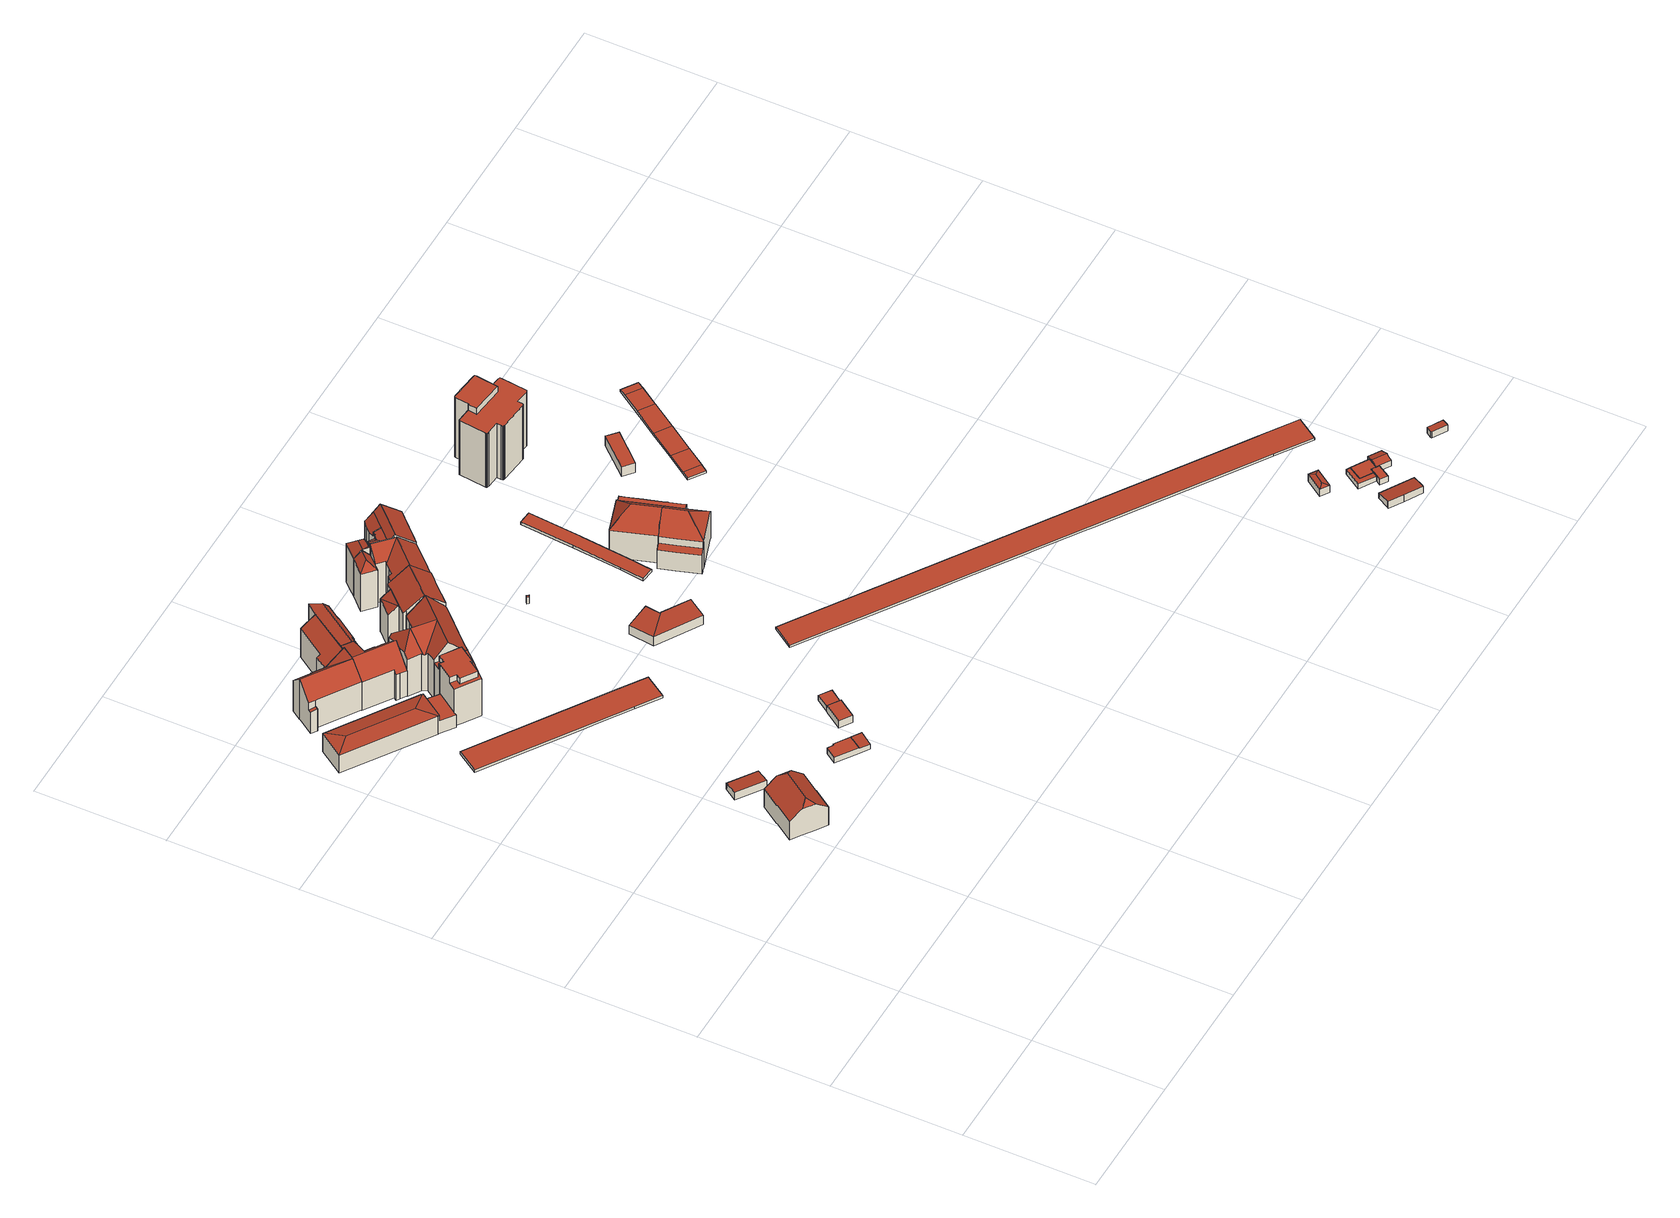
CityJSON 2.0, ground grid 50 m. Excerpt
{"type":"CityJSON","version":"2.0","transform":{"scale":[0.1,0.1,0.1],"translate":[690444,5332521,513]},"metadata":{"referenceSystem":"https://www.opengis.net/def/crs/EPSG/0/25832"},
"CityObjects":{
"building1":{"type":"Building","attributes":{"Gemeindeschluessel":"09162000","HoeheDach":"533.770","HoeheGrund":"519.150","Methode":"2000","NiedrigsteTraufeDesGebaeudes":"527.615","Geometrietyp2DReferenz":"3000","function":"31001_9998","roofType":"3300","measuredHeight":14.62,"storeysAboveGround":2},"geometry":[{"type":"MultiSurface","lod":"2","boundaries":[[[0,1,2,3,4,5,6,7]],[[8,9,10,11,3,2,1,0]],[[11,12,13,14,15,16,4,3]],[[10,12,11]],[[17,18,19,20,13,12,10,9]],[[17,9,8]],[[21,22,23,24,25,7,6,5,4,16,15,14]],[[23,22,21,14,13,20,19,18]],[[25,24,23,18,17,8,0,7]]],"semantics":{"surfaces":[{"type":"WallSurface"},{"type":"RoofSurface"},{"type":"GroundSurface"}],"values":[0,1,0,1,1,1,2,0,0]}}]},
"building2":{"type":"Building","attributes":{"Gemeindeschluessel":"09162000","HoeheDach":"522.607","HoeheGrund":"519.140","Methode":"1000","NiedrigsteTraufeDesGebaeudes":"521.945","Geometrietyp2DReferenz":"3000","function":"31001_9998","roofType":"1000","measuredHeight":3.47},"geometry":[{"type":"MultiSurface","lod":"2","boundaries":[[[26,27,28,29]],[[27,30,31,28]],[[26,32,30,27]],[[33,31,30,32]],[[29,33,32,26]],[[28,31,33,29]]],"semantics":{"surfaces":[{"type":"GroundSurface"},{"type":"WallSurface"},{"type":"RoofSurface"}],"values":[0,1,1,2,1,1]}}]},
"building3":{"type":"Building","attributes":{"Gemeindeschluessel":"09162000","HoeheDach":"528.610","HoeheGrund":"519.020","Methode":"2000","NiedrigsteTraufeDesGebaeudes":"524.786","Geometrietyp2DReferenz":"3000","function":"31001_9998","roofType":"3200","measuredHeight":9.59,"storeysAboveGround":2},"geometry":[{"type":"MultiSurface","lod":"2","boundaries":[[[34,35,36,37]],[[38,39,40,41,42,43,44,37,36]],[[45,46,41,40,47]],[[48,49,50,51,52,53,54,55,56,34,37,44,43,42]],[[42,41,46,48]],[[57,35,34,56,55,58]],[[53,59,60,54]],[[61,62,39,38,63]],[[40,39,62,47]],[[59,64,61,63,65,60]],[[51,50,49,45,47,62,61,64,52]],[[65,57,58,60]],[[54,60,58,55]],[[48,46,45,49]],[[52,64,59,53]],[[65,63,38,36,35,57]]],"semantics":{"surfaces":[{"type":"WallSurface"},{"type":"RoofSurface"},{"type":"GroundSurface"}],"values":[0,0,1,2,0,0,0,1,0,1,0,1,0,0,0,1]}}]},
"building4":{"type":"Building","attributes":{"Gemeindeschluessel":"09162000","HoeheDach":"524.060","HoeheGrund":"522.860","Methode":"2000","NiedrigsteTraufeDesGebaeudes":"523.860","Geometrietyp2DReferenz":"3000","function":"53001_1800","roofType":"1000","measuredHeight":1.2},"geometry":[{"type":"MultiSurface","lod":"2","boundaries":[[[66,67,68,69]],[[70,67,66,71,72,73,74]],[[66,69,75,76,77,78,79,80,74,73,72,71]],[[68,81,78,77,76,75,69]],[[79,82,83,80]],[[78,81,82,79]],[[80,83,70,74]],[[70,83,82,81,68,67]]],"semantics":{"surfaces":[{"type":"WallSurface"},{"type":"GroundSurface"},{"type":"RoofSurface"}],"values":[0,0,1,0,0,0,0,2]}}]},
"building5":{"type":"Building","attributes":{"Gemeindeschluessel":"09162000","HoeheDach":"538.400","HoeheGrund":"519.100","Methode":"2000","NiedrigsteTraufeDesGebaeudes":"529.183","Geometrietyp2DReferenz":"3000","function":"31001_9998","roofType":"3100","measuredHeight":19.3,"storeysAboveGround":4},"geometry":[{"type":"MultiSurface","lod":"2","boundaries":[[[84,85,86,87]],[[88,89,90,91,92,93,94,95,96,97]],[[98,99,85,84]],[[88,100,101,102,103,104,89]],[[105,106,97,96,107,108,109,110,111]],[[112,113,114,115,116,117,118,119]],[[95,94,93,120,113,112,119,121,122,123,124,107,96]],[[92,125,126,127,128,87,86,129,130,120,93]],[[108,107,124,131]],[[132,121,119,118]],[[133,114,130,129]],[[102,101,105,111]],[[129,86,85,99,134,133]],[[101,100,106,105]],[[135,136,125,92,91,90,89,104]],[[128,127,126,125,136,135,104,103,102,111,110,109,108,131,137,138,132,118,117,116,115,139,98,84,87]],[[114,133,134,139,115]],[[139,134,99,98]],[[120,130,114,113]],[[123,122,138,137,131,124]],[[138,122,121,132]],[[100,88,97,106]]],"semantics":{"surfaces":[{"type":"WallSurface"},{"type":"RoofSurface"},{"type":"GroundSurface"}],"values":[0,1,0,0,0,0,1,0,0,0,0,0,1,1,0,2,0,0,1,0,0,0]}}]},
"building6":{"type":"Building","attributes":{"Gemeindeschluessel":"09162000","HoeheDach":"538.570","HoeheGrund":"518.360","Methode":"2000","NiedrigsteTraufeDesGebaeudes":"535.970","Geometrietyp2DReferenz":"3000","function":"31001_9998","roofType":"1000","measuredHeight":20.21,"storeysAboveGround":6},"geometry":[{"type":"MultiSurface","lod":"2","boundaries":[[[140,141,142,143,144]],[[144,145,146,140]],[[147,148,149,150,151,152,153,154]],[[152,151,150,155,156,157,158,159,160,161,162,163,164,165,166,167,168,169,170,153]],[[171,161,160,172]],[[164,163,162,173,174,175]],[[176,145,144,143,177,178,179]],[[168,180,181,169]],[[149,182,183,184,185,186,159,158,157,156,155,150]],[[177,143,142,187]],[[153,170,188,189,190,191,154]],[[181,180,192,193,194,175,174,173,195,196,197,146,145,176,189,188]],[[172,160,159,186]],[[196,195,173,162,161,171,198,199,200,201,187,142,141,197]],[[169,181,188,170]],[[140,146,197,141]],[[167,166,165,194,193,192]],[[190,189,176,179]],[[172,186,185,184,183,182,149,148,147,154,191,190,179,178,177,187,201,200,199,198,171]],[[167,192,180,168]],[[164,175,194,165]]],"semantics":{"surfaces":[{"type":"RoofSurface"},{"type":"WallSurface"},{"type":"GroundSurface"}],"values":[0,1,1,0,1,1,1,1,1,1,1,0,1,1,1,1,1,1,2,1,1]}}]},
"building7":{"type":"Building","attributes":{"Gemeindeschluessel":"09162000","HoeheDach":"521.245","HoeheGrund":"518.630","Methode":"2000","NiedrigsteTraufeDesGebaeudes":"520.943","Geometrietyp2DReferenz":"3000","function":"31001_2000","roofType":"1000","measuredHeight":2.62},"geometry":[{"type":"MultiSurface","lod":"2","boundaries":[[[202,203,204]],[[205,206,202,204]],[[203,202,207,208,209,210]],[[211,208,207,212]],[[213,214,205,204,203,210,215]],[[202,206,216,217,212,207]],[[218,209,208,211]],[[215,210,209,218]],[[214,213,215,218,211,212,217,216]],[[216,206,205,214]]],"semantics":{"surfaces":[{"type":"WallSurface"},{"type":"RoofSurface"},{"type":"GroundSurface"}],"values":[0,1,1,0,0,0,0,0,2,0]}}]},
"building8":{"type":"Building","attributes":{"Gemeindeschluessel":"09162000","HoeheDach":"538.637","HoeheGrund":"518.910","Methode":"2000","NiedrigsteTraufeDesGebaeudes":"531.027","Geometrietyp2DReferenz":"3000","function":"31001_9998","roofType":"2100","measuredHeight":19.73,"storeysAboveGround":4},"geometry":[{"type":"MultiSurface","lod":"2","boundaries":[[[219,220,221,222,223]],[[220,224,225,226,227,228]],[[229,230,231,232]],[[233,234,235,236]],[[237,238,239,240]],[[232,231,241,242]],[[243,244,245,246,247,248]],[[249,246,245,239,238,235,234,241,231,230,225,224,250]],[[251,252,253,222,221,228,227]],[[220,228,221]],[[220,219,224]],[[236,235,238,237]],[[243,248,254,255]],[[256,257,258,259]],[[255,254,260,261]],[[229,262,226,225,230]],[[219,223,263,250,224]],[[243,255,261,256,259,264,265,266,267,268,269,252,251,262,229,232,242,233,236,237,240,244]],[[265,264,270,271,272]],[[259,258,270,264]],[[249,247,246]],[[273,266,265,272]],[[242,241,234,233]],[[267,274,275,268]],[[266,273,274,267]],[[269,276,253,252]],[[240,239,245,244]],[[249,250,263]],[[251,227,226,262]],[[271,270,258,257,260,254,248,247,249,263,223]],[[276,269,268,275]],[[273,272,271,223,222,253,276,275,274]],[[261,260,257,256]]],"semantics":{"surfaces":[{"type":"RoofSurface"},{"type":"WallSurface"},{"type":"GroundSurface"}],"values":[0,0,1,1,1,1,1,0,1,1,1,1,1,1,1,1,1,2,1,1,1,1,1,1,1,1,1,1,1,0,1,0,1]}}]},
"building9":{"type":"Building","attributes":{"Gemeindeschluessel":"09162000","HoeheDach":"543.160","HoeheGrund":"518.820","Methode":"2000","NiedrigsteTraufeDesGebaeudes":"535.204","Geometrietyp2DReferenz":"3000","function":"31001_9998","roofType":"3100","measuredHeight":24.34,"storeysAboveGround":5},"geometry":[{"type":"MultiSurface","lod":"2","boundaries":[[[277,278,279,280,281,282,283,284,285]],[[281,286,287,282]],[[288,289,290,291,292]],[[293,294,295,296,297]],[[296,295,298,299,300]],[[301,280,279,302]],[[303,304,305,306]],[[307,308,290,289]],[[294,293,309,310]],[[277,297,296,300,311]],[[312,313,314,285,284]],[[315,283,282,287]],[[310,309,314,313]],[[316,317,318,319]],[[308,320,311,291,290]],[[311,321,305,304,292,291]],[[316,302,279,278,317]],[[293,297,277,285,314,309]],[[286,281,280,301]],[[322,306,305,321,323]],[[312,284,283,315]],[[322,323,299,298]],[[300,299,323,321,311]],[[320,308,307,319,318,324]],[[278,277,324,318,317]],[[277,311,320,324]],[[286,301,302,316,319,307,289,288,303,306,322,298,295,294,310,313,312,315,287]],[[288,292,304,303]]],"semantics":{"surfaces":[{"type":"RoofSurface"},{"type":"WallSurface"},{"type":"GroundSurface"}],"values":[0,1,1,1,1,1,1,1,1,0,1,1,1,1,0,0,1,0,1,1,1,1,0,1,0,0,2,1]}}]},
"building10":{"type":"Building","attributes":{"Gemeindeschluessel":"09162000","HoeheDach":"522.180","HoeheGrund":"518.860","Methode":"2000","NiedrigsteTraufeDesGebaeudes":"521.180","Geometrietyp2DReferenz":"3000","function":"31001_2000","roofType":"1000","measuredHeight":3.32},"geometry":[{"type":"MultiSurface","lod":"2","boundaries":[[[325,326,327,328,329,330,331,332]],[[327,326,325,332,333,334,335,336,337]],[[338,339,340,341,330,329,328]],[[330,341,342,331]],[[337,336,339,338]],[[340,339,336,335]],[[335,334,333,342,341,340]],[[331,342,333,332]],[[327,337,338,328]]],"semantics":{"surfaces":[{"type":"GroundSurface"},{"type":"WallSurface"},{"type":"RoofSurface"}],"values":[0,1,1,1,2,1,2,1,1]}}]},
"building11":{"type":"Building","attributes":{"Gemeindeschluessel":"09162000","HoeheDach":"543.271","HoeheGrund":"518.620","Methode":"1000","NiedrigsteTraufeDesGebaeudes":"534.102","Geometrietyp2DReferenz":"3000","function":"31001_1000","roofType":"3100","measuredHeight":24.65,"storeysAboveGround":5},"geometry":[{"type":"MultiSurface","lod":"2","boundaries":[[[343,344,345,346,347,348,349,350,351,352,353,354,355,356,357,358,359,360,361,362]],[[357,363,364,365,358]],[[366,367,368,352,351,350]],[[349,369,366,350]],[[365,364,370,371]],[[372,373,374]],[[365,375,359,358]],[[369,376,377,378,379,380,375,365,371,368,367,366]],[[381,382,383,384,385,386,379,378,377,376]],[[347,346,345,383,382,381]],[[374,373,363,357,356,355]],[[348,347,381,376,369,349]],[[359,375,380,360]],[[379,386,362,361,360,380]],[[345,344,343,362,386,385,384,383]],[[370,364,363,373,372]],[[354,353,352,368,371,370,372,374,355]]],"semantics":{"surfaces":[{"type":"GroundSurface"},{"type":"WallSurface"},{"type":"RoofSurface"}],"values":[0,1,1,1,1,2,1,2,2,1,1,1,1,1,1,2,1]}}]},
"building12":{"type":"Building","attributes":{"Gemeindeschluessel":"09162000","HoeheDach":"541.941","HoeheGrund":"518.785","Methode":"2000","NiedrigsteTraufeDesGebaeudes":"536.175","Geometrietyp2DReferenz":"3000","function":"31001_1000","roofType":"3100","measuredHeight":23.16,"storeysAboveGround":5},"geometry":[{"type":"MultiSurface","lod":"2","boundaries":[[[387,388,389,390]],[[391,392,393,394,395,396,397]],[[398,399,400,401,402,403,404,405]],[[406,407,396,395,408,409,410]],[[411,390,389,398,405]],[[412,413,414,415]],[[407,416,397,396]],[[417,418,394,393]],[[398,389,388,412,415,399]],[[409,408,418]],[[416,419,401,400,391,397]],[[401,419,420,421,402]],[[422,403,402,421]],[[423,424,406,410]],[[411,405,404,425]],[[408,395,394,418]],[[425,404,403,422]],[[417,423,410,409,418]],[[413,412,388,387]],[[413,387,390,411,425,422,421,420,424,423,417,393,392,414]],[[416,407,406,424,420,419]],[[414,392,391,400,399,415]]],"semantics":{"surfaces":[{"type":"WallSurface"},{"type":"RoofSurface"},{"type":"GroundSurface"}],"values":[0,0,1,1,0,0,0,0,1,1,1,0,0,0,0,1,0,0,0,2,0,0]}}]},
"building13":{"type":"Building","attributes":{"Gemeindeschluessel":"09162000","HoeheDach":"524.006","HoeheGrund":"519.110","Methode":"2000","NiedrigsteTraufeDesGebaeudes":"523.283","Geometrietyp2DReferenz":"3000","function":"31001_2000","roofType":"1000","measuredHeight":4.9},"geometry":[{"type":"MultiSurface","lod":"2","boundaries":[[[426,427,428,429]],[[429,428,430,431]],[[432,433,434,435]],[[436,437,438,439,435,434]],[[427,437,436,428]],[[436,434,433,430,428]],[[438,437,427,426]],[[431,430,433,432]],[[426,429,431,432,435,439,438]]],"semantics":{"surfaces":[{"type":"WallSurface"},{"type":"RoofSurface"},{"type":"GroundSurface"}],"values":[0,0,0,0,1,1,0,0,2]}}]},
"building14":{"type":"Building","attributes":{"Gemeindeschluessel":"09162000","HoeheDach":"522.152","HoeheGrund":"519.060","Methode":"3100","NiedrigsteTraufeDesGebaeudes":"522.152","Geometrietyp2DReferenz":"3000","function":"31001_2000","roofType":"1000","measuredHeight":3.09},"geometry":[{"type":"MultiSurface","lod":"2","boundaries":[[[440,441,442,443]],[[444,440,443,445]],[[446,444,445,447]],[[442,447,445,443]],[[440,444,446,441]],[[441,446,447,442]]],"semantics":{"surfaces":[{"type":"WallSurface"},{"type":"GroundSurface"},{"type":"RoofSurface"}],"values":[0,0,0,1,2,0]}}]},
"building15":{"type":"Building","attributes":{"Gemeindeschluessel":"09162000","HoeheDach":"543.210","HoeheGrund":"518.830","Methode":"2000","NiedrigsteTraufeDesGebaeudes":"536.664","Geometrietyp2DReferenz":"3000","function":"31001_1000","roofType":"2100","measuredHeight":24.38,"storeysAboveGround":5},"geometry":[{"type":"MultiSurface","lod":"2","boundaries":[[[448,449,450]],[[451,452,453,454]],[[455,454,453,456]],[[457,458,459,460]],[[461,462,463,464,465]],[[466,467,468,469]],[[470,471,472,473,474,475,450,476,462]],[[477,478,479,480]],[[450,475,481,482,479,478,483,448]],[[484,485,454,455,486,393]],[[487,414,488,489,471,470,392]],[[414,490,491,492,493,494,495,488]],[[468,496,497,469]],[[498,497,499]],[[489,500,501,502,474,473,472,471]],[[496,468,467,503,504,505,506,507,460,459]],[[488,495,494,493,508,509,502,501,500,489]],[[469,497,464,463,466]],[[498,465,464,497]],[[458,457,510,456,453,452]],[[502,509,508,511,512,513,514,515,516,482,481,475,474]],[[499,517,451,454,485,484]],[[476,450,449,504,503,463,462]],[[497,496,459,458,452,451,517,499]],[[492,491,490,414,487,392,518,519,520,521,393,486,455,456,510,457,460,507,506,505,522,523,477,480,516,515,514,513,512,511]],[[521,520,519,518,392,470,462,461,465,498,499,484,393]],[[511,508,493,492]],[[466,463,503,467]],[[480,479,482,516]],[[504,449,448,483,478,477,523,522,505]]],"semantics":{"surfaces":[{"type":"WallSurface"},{"type":"RoofSurface"},{"type":"GroundSurface"}],"values":[0,1,0,0,1,1,1,0,1,0,0,0,0,1,0,0,1,0,0,0,0,1,1,1,2,0,0,0,0,0]}}]},
"building16":{"type":"Building","attributes":{"Gemeindeschluessel":"09162000","HoeheDach":"519.980","HoeheGrund":"518.860","Methode":"2000","NiedrigsteTraufeDesGebaeudes":"519.980","Geometrietyp2DReferenz":"3000","function":"53009_2050","roofType":"1000","measuredHeight":1.12},"geometry":[{"type":"MultiSurface","lod":"2","boundaries":[[[524,525,526,527,528,529,530,531]],[[527,532,533,528]],[[526,534,532,527]],[[535,536,537,538,539,533,532,534]],[[525,535,534,526]],[[528,533,539,529]],[[535,525,524,536]],[[530,538,537,531]],[[531,537,536,524]],[[529,539,538,530]]],"semantics":{"surfaces":[{"type":"GroundSurface"},{"type":"WallSurface"},{"type":"RoofSurface"}],"values":[0,1,1,2,1,1,1,1,1,1]}}]},
"building17":{"type":"Building","attributes":{"Gemeindeschluessel":"09162000","HoeheDach":"533.836","HoeheGrund":"514.570","Methode":"2000","NiedrigsteTraufeDesGebaeudes":"523.448","Geometrietyp2DReferenz":"3000","function":"31001_2000","roofType":"3200","measuredHeight":19.27,"storeysAboveGround":2},"geometry":[{"type":"MultiSurface","lod":"2","boundaries":[[[540,541,542,543]],[[544,545,546,547]],[[548,549,550,551,552,553]],[[554,555,556,545,544,557]],[[546,558,559,560,561,562,563]],[[564,565,566,567,550,549,568]],[[569,557,547,546,563]],[[555,554,570]],[[561,560,541,540]],[[571,572,573,574]],[[575,576,577,578]],[[543,542,572,571]],[[579,564,568,580,581,582]],[[577,576,583,566,565,564,579,582,584,585,569,563,562,561,540,543,571,574,586,587,588,589]],[[566,583,576,575,590,591,567]],[[580,568,549,548,553,581]],[[556,592,556,555]],[[593,594,595,596,597,598,573,572,542,541,560,559]],[[551,550,567,591,599,600,556,555,570,552]],[[587,597,596,588]],[[588,596,595,589]],[[581,553,552,570,585,584,582]],[[544,547,557]],[[598,597,587,586,574,573]],[[590,599,591]],[[585,570,554,557,569]],[[600,599,590,575,578,601,592,556]],[[556,592,601,558,546,545]],[[577,589,595,594,578]],[[601,578,594,593,559,558]]],"semantics":{"surfaces":[{"type":"WallSurface"},{"type":"RoofSurface"},{"type":"GroundSurface"}],"values":[0,1,0,1,0,0,0,0,0,0,0,0,0,2,0,1,0,1,1,0,0,0,0,0,1,0,1,1,0,0]}}]},
"building18":{"type":"Building","attributes":{"Gemeindeschluessel":"09162000","HoeheDach":"523.853","HoeheGrund":"522.853","Methode":"1000","NiedrigsteTraufeDesGebaeudes":"523.853","Geometrietyp2DReferenz":"3000","function":"53001_1800","roofType":"1000","measuredHeight":1},"geometry":[{"type":"MultiSurface","lod":"2","boundaries":[[[602,603,604,605,606,607,608,609,610,611,612,613,614]],[[615,616,617,618]],[[619,620,602,614]],[[621,617,616,603,602,620]],[[618,617,621,622]],[[619,614,613,612,611,610,609,608,607,606,605,604,615,618,622,623,624,625,626,627,628,629,630,631]],[[604,603,616,615]],[[621,620,619,631,630,629,628,627,626,625,624,623,622]]],"semantics":{"surfaces":[{"type":"WallSurface"},{"type":"RoofSurface"},{"type":"GroundSurface"}],"values":[0,0,0,1,0,2,0,0]}}]},
"building19":{"type":"Building","attributes":{"Gemeindeschluessel":"09162000","HoeheDach":"546.973","HoeheGrund":"518.553","Methode":"2000","NiedrigsteTraufeDesGebaeudes":"544.299","Geometrietyp2DReferenz":"3000","function":"31001_9998","roofType":"1000","measuredHeight":28.42,"storeysAboveGround":7},"geometry":[{"type":"MultiSurface","lod":"2","boundaries":[[[632,633,634,635]],[[636,637,638,639,640,641,642,643,644,645,646,647,648,649,650,651,652,653,654,655,656,657,658,659,660,661,662,663,664,665,666,667,668,669,670]],[[671,641,640,672]],[[673,657,656,674]],[[675,638,637,676]],[[677,678,666,665]],[[679,643,642,680]],[[681,645,644,682]],[[683,663,662,684]],[[685,654,653,686]],[[687,688,689,690]],[[691,692,693,694]],[[658,633,695,659]],[[696,669,668,697]],[[674,656,655,698]],[[672,640,639,699]],[[673,634,633,658,657]],[[690,684,662,661,700,687]],[[689,688,701,702]],[[632,703,704,705,693,692,706,707,701,688,687,700,708,695,633]],[[709,646,645,681]],[[710,676,637,636]],[[711,686,653,652]],[[712,707,706,713]],[[702,701,707,712]],[[677,665,664,714]],[[715,649,648,716]],[[717,716,648,647]],[[660,708,700,661]],[[718,704,703,719]],[[698,655,654,685]],[[694,693,705,720]],[[721,667,666,678]],[[682,644,643,679]],[[722,670,669,696]],[[709,717,647,646]],[[711,652,651,723]],[[722,710,636,670]],[[713,706,692,691]],[[711,723,724,715,716,717,709,681,682,679,680,671,672,699,675,676,710,722,696,697,721,678,677,714,683,684,690,689,702,712,713,691,694,720,718,719,635,634,673,674,698,685,686]],[[659,695,708,660]],[[699,639,638,675]],[[719,703,632,635]],[[697,668,667,721]],[[720,705,704,718]],[[723,651,650,724]],[[714,664,663,683]],[[724,650,649,715]],[[680,642,641,671]]],"semantics":{"surfaces":[{"type":"WallSurface"},{"type":"RoofSurface"},{"type":"GroundSurface"}],"values":[0,1,0,0,0,0,0,0,0,0,0,0,0,0,0,0,0,0,0,1,0,0,0,0,0,0,0,0,0,0,0,0,0,0,0,0,0,0,0,2,0,0,0,0,0,0,0,0,0]}}]},
"building20":{"type":"Building","attributes":{"Gemeindeschluessel":"09162000","HoeheDach":"518.254","HoeheGrund":"513.657","Methode":"1000","NiedrigsteTraufeDesGebaeudes":"518.254","Geometrietyp2DReferenz":"3000","function":"53009_2050","roofType":"1000","measuredHeight":4.6},"geometry":[{"type":"MultiSurface","lod":"2","boundaries":[[[725,726,727,728]],[[726,729,730,727]],[[731,730,729,732]],[[728,731,732,725]],[[725,732,729,726]],[[727,730,731,728]]],"semantics":{"surfaces":[{"type":"GroundSurface"},{"type":"WallSurface"},{"type":"RoofSurface"}],"values":[0,1,2,1,1,1]}}]},
"building21":{"type":"Building","attributes":{"Gemeindeschluessel":"09162000","HoeheDach":"519.100","HoeheGrund":"517.902","Methode":"2000","NiedrigsteTraufeDesGebaeudes":"518.902","Geometrietyp2DReferenz":"3000","function":"53001_1800","roofType":"3900","measuredHeight":1.2},"geometry":[{"type":"MultiSurface","lod":"2","boundaries":[[[733,734,735,736]],[[737,738,734,733]],[[739,740,741,742]],[[743,736,735,744]],[[745,742,741,746,737,733,736,743,747,748,749,750]],[[745,750,749,748,751,752,753,754,739,742]],[[748,747,755,751]],[[752,751,755,744,735,734,738,756,740,739,754,753]],[[737,746,756,738]],[[746,741,740,756]],[[747,743,744,755]]],"semantics":{"surfaces":[{"type":"RoofSurface"},{"type":"WallSurface"},{"type":"GroundSurface"}],"values":[0,0,1,0,1,2,1,1,0,0,0]}}]},
"building22":{"type":"Building","attributes":{"Gemeindeschluessel":"09162000","HoeheDach":"522.645","HoeheGrund":"518.710","Methode":"1000","NiedrigsteTraufeDesGebaeudes":"521.986","Geometrietyp2DReferenz":"3000","function":"31001_2000","roofType":"3200","measuredHeight":3.94,"storeysAboveGround":1},"geometry":[{"type":"MultiSurface","lod":"2","boundaries":[[[757,758,759,760]],[[761,762,763,764]],[[759,758,765]],[[762,766,765,763]],[[763,765,758,764]],[[760,759,765,766]],[[761,757,766,762]],[[757,760,766]],[[764,758,757,761]]],"semantics":{"surfaces":[{"type":"RoofSurface"},{"type":"GroundSurface"},{"type":"WallSurface"}],"values":[0,1,0,2,2,0,2,0,2]}}]},
"building23":{"type":"Building","attributes":{"Gemeindeschluessel":"09162000","HoeheDach":"520.172","HoeheGrund":"516.890","Methode":"1000","NiedrigsteTraufeDesGebaeudes":"519.151","Geometrietyp2DReferenz":"3000","function":"31001_2000","roofType":"1000","measuredHeight":3.28,"storeysAboveGround":1},"geometry":[{"type":"MultiSurface","lod":"2","boundaries":[[[767,768,769,770,771,772]],[[769,768,773,774]],[[775,776,773,768,767,772,777,778]],[[779,778,777,780]],[[781,775,778,779]],[[780,777,772,771]],[[782,776,775,781]],[[779,780,771,770,769,774,782,781]],[[774,773,776,782]]],"semantics":{"surfaces":[{"type":"WallSurface"},{"type":"RoofSurface"},{"type":"GroundSurface"}],"values":[0,0,1,0,0,0,0,2,0]}}]},
"building24":{"type":"Building","attributes":{"Gemeindeschluessel":"09162000","HoeheDach":"519.300","HoeheGrund":"517.010","Methode":"2000","NiedrigsteTraufeDesGebaeudes":"519.300","Geometrietyp2DReferenz":"3000","function":"51009_1610","roofType":"1000","measuredHeight":2.29},"geometry":[{"type":"MultiSurface","lod":"2","boundaries":[[[783,784,785,786]],[[787,788,784,783]],[[789,790,791,792]],[[792,791,788,787]],[[786,785,793,794]],[[787,783,786,794,789,792]],[[791,790,793,785,784,788]],[[794,793,790,789]]],"semantics":{"surfaces":[{"type":"WallSurface"},{"type":"GroundSurface"},{"type":"RoofSurface"}],"values":[0,0,0,0,0,1,2,0]}}]},
"building25":{"type":"Building","attributes":{"Gemeindeschluessel":"09162000","HoeheDach":"519.700","HoeheGrund":"517.090","Methode":"2000","NiedrigsteTraufeDesGebaeudes":"519.700","Geometrietyp2DReferenz":"3000","function":"51009_1610","roofType":"1000","measuredHeight":2.61},"geometry":[{"type":"MultiSurface","lod":"2","boundaries":[[[795,796,797,798]],[[799,800,801,802]],[[803,804,796,795]],[[798,797,805,806]],[[807,808,800,799]],[[803,795,798,806,807,799,802]],[[802,801,804,803]],[[801,800,808,805,797,796,804]],[[806,805,808,807]]],"semantics":{"surfaces":[{"type":"WallSurface"},{"type":"GroundSurface"},{"type":"RoofSurface"}],"values":[0,0,0,0,0,1,0,2,0]}}]},
"building26":{"type":"Building","attributes":{"Gemeindeschluessel":"09162000","HoeheDach":"519.385","HoeheGrund":"517.080","Methode":"1000","NiedrigsteTraufeDesGebaeudes":"519.385","Geometrietyp2DReferenz":"3000","function":"31001_2000","roofType":"1000","measuredHeight":2.31,"storeysAboveGround":1},"geometry":[{"type":"MultiSurface","lod":"2","boundaries":[[[809,810,811,812]],[[812,811,813,814]],[[815,816,817,818,813,811,810]],[[798,815,810,809]],[[809,812,814,819,807,806,798]],[[819,818,817,807]],[[807,817,816,806]],[[806,816,815,798]],[[814,813,818,819]]],"semantics":{"surfaces":[{"type":"WallSurface"},{"type":"RoofSurface"},{"type":"GroundSurface"}],"values":[0,0,1,0,2,0,0,0,0]}}]},
"building27":{"type":"Building","attributes":{"Gemeindeschluessel":"09162000","HoeheDach":"520.478","HoeheGrund":"517.130","Methode":"1000","NiedrigsteTraufeDesGebaeudes":"519.692","Geometrietyp2DReferenz":"3000","function":"31001_2000","roofType":"3100","measuredHeight":3.35,"storeysAboveGround":1},"geometry":[{"type":"MultiSurface","lod":"2","boundaries":[[[814,820,821,822]],[[807,808,823,819]],[[824,825,826,827]],[[828,829,800,799]],[[823,830,820,814,831,819]],[[832,833,826,825,821,820,830]],[[800,829,834,832,830,823,808]],[[827,826,833,835]],[[828,836,837,835,833,832,834,829]],[[822,821,825,824]],[[799,800,808,807]],[[827,835,837,836,828,799,807,819,831,814,822,824]]],"semantics":{"surfaces":[{"type":"WallSurface"},{"type":"RoofSurface"},{"type":"GroundSurface"}],"values":[0,0,0,0,0,1,1,0,0,0,0,2]}}]},
"building28":{"type":"Building","attributes":{"Gemeindeschluessel":"09162000","HoeheDach":"519.732","HoeheGrund":"516.830","Methode":"1000","NiedrigsteTraufeDesGebaeudes":"519.457","Geometrietyp2DReferenz":"3000","function":"31001_2000","roofType":"1000","measuredHeight":2.9,"storeysAboveGround":1},"geometry":[{"type":"MultiSurface","lod":"2","boundaries":[[[838,839,840,841]],[[842,840,839,843,844,845]],[[846,845,844,847]],[[841,840,842,848]],[[848,842,845,846]],[[849,843,839,838]],[[846,847,849,838,841,848]],[[847,844,843,849]]],"semantics":{"surfaces":[{"type":"WallSurface"},{"type":"RoofSurface"},{"type":"GroundSurface"}],"values":[0,1,0,0,0,0,2,0]}}]}
},
"vertices":[
[416,1127,146],[465,1200,146],[466,1201,146],[515,1274,146],[515,1274,61],[466,1201,61],[465,1200,61],[416,1127,61],[455,1101,185],[490,1105,208],[561,1209,208],[554,1248,185],[599,1217,185],[638,1191,146],[638,1191,61],[599,1217,61],[554,1248,61],[499,1071,185],[538,1044,146],[588,1117,146],[588,1118,146],[588,1118,61],[588,1117,61],[538,1044,61],[499,1071,61],[455,1101,61],
[498,1376,61],[531,1425,61],[631,1357,61],[597,1307,61],[531,1425,89],[631,1357,89],[498,1376,96],[597,1307,96],
[379,2498,60],[379,2498,145],[378,2497,146],[378,2497,60],[383,2493,146],[385,2492,145],[385,2492,118],[436,2454,118],[436,2454,60],[385,2492,60],[383,2493,60],[372,2360,118],[379,2371,118],[321,2397,118],[379,2371,60],[372,2360,60],[321,2397,60],[318,2399,60],[315,2402,60],[314,2400,60],[1,2609,60],[66,2705,60],[69,2703,60],[69,2703,146],[66,2705,145],[314,2400,146],[1,2609,145],[318,2399,146],[321,2397,145],[303,2478,156],[315,2402,146],[84,2625,156],
[178,2190,99],[178,2190,111],[233,2274,111],[233,2274,99],[688,1853,109],[359,2071,99],[508,1972,99],[583,1923,99],[688,1853,99],[414,2154,99],[563,2056,99],[639,2006,99],[744,1937,99],[834,1877,99],[779,1793,99],[744,1937,109],[834,1877,109],[779,1793,109],
[424,2973,61],[424,2973,198],[470,2942,238],[470,2942,61],[150,2775,194],[151,2775,195],[152,2774,195],[237,2717,195],[297,2677,195],[329,2727,254],[270,2767,254],[185,2824,254],[163,2839,254],[129,2789,194],[347,2860,61],[347,2860,196],[150,2775,165],[143,2764,165],[143,2764,61],[150,2775,61],[151,2775,61],[122,2778,162],[129,2789,162],[164,2841,252],[164,2841,61],[163,2839,61],[129,2789,61],[122,2778,61],[303,2818,194],[303,2817,194],[304,2817,195],[304,2817,61],[303,2817,61],[303,2818,61],[265,2843,61],[265,2843,194],[330,2728,254],[251,2845,201],[247,2838,208],[211,2863,208],[188,2878,208],[297,2677,61],[329,2727,61],[330,2728,61],[363,2778,61],[363,2778,238],[363,2778,254],[188,2878,61],[251,2845,61],[304,2817,187],[336,2868,186],[152,2774,61],[237,2717,61],[211,2863,61],[247,2838,61],[336,2868,61],
[455,2451,230],[472,2477,230],[458,2487,230],[456,2484,230],[440,2461,230],[440,2461,256],[455,2451,256],[402,2356,54],[459,2317,54],[465,2313,54],[465,2313,230],[459,2317,230],[402,2356,230],[379,2371,230],[379,2371,54],[467,2316,230],[474,2323,230],[487,2337,230],[510,2361,230],[539,2391,230],[560,2414,230],[563,2416,230],[544,2429,230],[526,2403,230],[502,2367,230],[496,2371,230],[478,2344,230],[467,2328,230],[409,2367,230],[420,2383,230],[398,2398,230],[563,2416,54],[560,2414,54],[544,2429,256],[526,2403,256],[502,2367,256],[438,2458,256],[456,2484,54],[440,2461,54],[438,2458,54],[409,2367,256],[420,2383,256],[467,2316,54],[474,2323,54],[487,2337,54],[510,2361,54],[539,2391,54],[458,2487,54],[398,2398,256],[436,2454,256],[436,2454,54],[398,2398,54],[467,2328,256],[478,2344,256],[496,2371,256],[538,2433,256],[480,2471,256],[472,2477,256],[544,2429,54],[538,2433,54],[480,2471,54],[472,2477,54],
[920,1158,82],[887,1110,82],[887,1110,79],[922,1086,79],[955,1135,82],[864,1196,82],[860,1191,82],[838,1205,82],[809,1163,82],[860,1191,56],[864,1196,56],[887,1110,56],[922,1086,56],[809,1163,56],[955,1135,56],[920,1158,56],[838,1205,56],
[419,2771,236],[382,2797,236],[377,2800,236],[332,2731,256],[373,2703,256],[419,2771,223],[540,2951,223],[504,2985,237],[470,2942,239],[377,2800,238],[557,2936,59],[557,2936,201],[527,2892,201],[527,2892,59],[525,2880,59],[525,2880,196],[465,2792,196],[465,2792,59],[457,2797,59],[457,2797,206],[425,2748,205],[425,2748,59],[521,2883,201],[521,2883,59],[431,2734,59],[428,2740,59],[428,2740,198],[430,2735,193],[430,2735,197],[431,2734,198],[427,2737,197],[406,2751,223],[470,2942,59],[297,2678,59],[297,2678,193],[460,2714,198],[460,2714,59],[475,2695,59],[475,2695,205],[498,2679,205],[498,2679,59],[461,2704,205],[461,2704,59],[504,2985,59],[406,2751,197],[481,2653,59],[456,2616,59],[427,2574,59],[404,2590,59],[393,2597,59],[400,2608,59],[481,2653,237],[470,2638,256],[456,2616,230],[427,2574,180],[404,2590,180],[393,2597,180],[400,2608,193],
[580,2539,302],[502,2457,302],[562,2416,223],[571,2423,222],[590,2445,223],[694,2554,223],[713,2574,223],[717,2578,223],[663,2627,302],[590,2445,58],[694,2554,58],[456,2616,58],[427,2574,58],[427,2574,232],[437,2588,250],[456,2616,243],[592,2651,228],[592,2651,58],[565,2624,58],[565,2624,238],[572,2630,228],[526,2649,58],[526,2649,246],[556,2630,239],[571,2423,58],[562,2416,58],[481,2653,58],[481,2653,233],[498,2679,226],[498,2679,58],[472,2544,58],[472,2544,233],[609,2669,229],[609,2669,58],[501,2601,302],[717,2578,58],[613,2673,58],[613,2673,229],[713,2574,58],[458,2487,58],[458,2487,245],[482,2525,235],[482,2525,58],[474,2540,230],[507,2673,240],[531,2658,58],[531,2658,235],[478,2533,227],
[1052,1266,59],[1050,1262,59],[1004,1194,59],[959,1224,59],[1006,1292,59],[1009,1296,59],[1043,1345,59],[1086,1315,59],[1086,1315,82],[1052,1266,82],[1050,1262,82],[1050,1262,92],[1004,1194,92],[959,1224,92],[1006,1292,92],[1006,1292,82],[1009,1296,82],[1043,1345,82],
[798,2664,56],[789,2655,56],[748,2611,56],[742,2605,56],[716,2579,56],[660,2630,56],[613,2673,56],[605,2680,56],[629,2709,56],[630,2710,56],[629,2711,56],[628,2711,56],[601,2736,56],[658,2794,56],[658,2795,56],[685,2770,56],[707,2793,56],[719,2781,56],[764,2740,56],[820,2687,56],[658,2795,211],[685,2770,244],[685,2770,239],[605,2680,242],[629,2709,240],[630,2710,240],[613,2673,251],[629,2711,244],[629,2711,239],[628,2711,243],[658,2794,211],[601,2736,211],[707,2793,239],[660,2630,303],[685,2657,303],[742,2717,303],[764,2740,303],[719,2781,252],[716,2579,239],[742,2605,239],[748,2611,239],[789,2655,239],[798,2664,239],[820,2687,239],
[843,2712,58],[843,2712,232],[820,2687,232],[820,2687,58],[866,2850,289],[866,2850,58],[761,2949,58],[761,2949,235],[783,2929,267],[805,2908,234],[805,2908,289],[769,2735,289],[873,2844,289],[872,2844,289],[788,2838,241],[773,2822,241],[754,2802,242],[745,2810,232],[719,2781,232],[766,2868,235],[766,2867,235],[752,2896,267],[753,2854,235],[753,2853,234],[719,2781,58],[865,2734,232],[865,2734,58],[923,2796,58],[923,2796,232],[766,2867,246],[709,2895,58],[709,2895,235],[792,2843,246],[792,2843,58],[773,2822,58],[754,2802,58],[753,2853,58],[766,2868,58],[745,2810,58],
[1180,1849,61],[1180,1849,103],[1014,1949,103],[1014,1949,61],[1025,2048,103],[1025,2048,61],[1124,2037,61],[1124,2037,110],[1118,1981,110],[1118,1981,61],[1123,1978,110],[1222,1918,110],[1222,1918,61],[1123,1978,61],
[1006,2415,92],[998,2410,92],[998,2410,61],[1006,2415,61],[1000,2422,92],[1000,2422,61],[993,2417,92],[993,2417,61],
[881,2937,242],[881,2937,261],[902,2917,273],[816,2960,270],[852,2958,244],[851,2965,239],[811,3002,239],[811,3002,58],[851,2965,58],[853,2953,58],[853,2953,241],[849,2949,240],[849,2949,58],[830,2884,273],[851,2864,273],[854,2909,261],[833,2930,261],[809,2904,273],[854,2909,243],[872,2927,243],[850,2948,237],[833,2930,237],[866,2850,298],[868,2848,302],[892,2873,302],[919,2901,302],[973,2958,302],[956,2974,273],[875,2889,273],[894,2958,58],[894,2958,237],[912,2977,237],[912,2977,58],[935,2994,242],[933,2996,239],[882,2938,242],[761,2949,239],[785,2975,239],[785,2975,58],[868,2848,58],[923,2796,240],[868,2848,301],[947,2821,58],[974,2849,58],[1006,2883,58],[1006,2883,240],[974,2849,240],[947,2821,240],[850,2948,239],[833,2930,239],[809,2904,270],[785,2927,270],[892,2873,301],[919,2901,301],[973,2958,301],[872,2927,261],[874,2925,262],[874,2925,58],[872,2927,58],[850,2948,58],[1028,2906,240],[976,2955,298],[852,2958,58],[1028,2906,58],[976,2955,58],[973,2958,58],[956,2974,58],[935,2994,58],[933,2996,58],[809,2952,270],[851,2864,58],[830,2884,58],[809,2904,58],[785,2927,58],[881,2937,58],[882,2938,58],
[1316,2607,59],[1366,2603,59],[1349,2396,59],[1331,2208,59],[1320,2116,59],[1270,2122,59],[1281,2214,59],[1299,2400,59],[1331,2208,70],[1320,2116,70],[1349,2396,70],[1366,2603,70],[1316,2607,70],[1299,2400,70],[1281,2214,70],[1270,2122,70],
[1545,2334,16],[1545,2334,112],[1564,2275,112],[1564,2275,16],[1407,2271,183],[1441,2256,208],[1491,2338,144],[1354,2294,144],[1423,2075,111],[1451,1989,111],[1451,1989,143],[1423,2075,143],[1404,2135,143],[1404,2135,111],[1405,2135,144],[1438,2146,176],[1473,2158,208],[1354,2294,143],[1492,2338,143],[1492,2338,112],[1539,2354,112],[1539,2354,16],[1492,2338,16],[1491,2338,16],[1427,1981,16],[1451,1989,16],[1452,1989,16],[1452,1989,143],[1427,1981,104],[1354,2294,16],[1405,2135,143],[1567,2263,16],[1567,2263,112],[1586,2203,112],[1586,2203,16],[1588,2033,143],[1588,2033,16],[1560,2119,16],[1560,2119,143],[1399,2067,16],[1399,2067,104],[1380,2127,104],[1380,2127,16],[1587,2033,16],[1404,2135,16],[1405,2135,16],[1589,2195,16],[1590,2191,16],[1606,2140,16],[1608,2134,16],[1587,2033,144],[1452,1989,144],[1507,2169,176],[1541,2180,112],[1560,2119,112],[1608,2134,112],[1606,2140,112],[1590,2191,112],[1589,2195,112],[1500,2071,208],[1492,2097,208],[1541,2180,143],
[1238,1607,109],[2779,584,109],[2779,584,99],[2656,666,99],[2206,965,99],[2176,985,99],[2018,1090,99],[1993,1107,99],[1789,1242,99],[1692,1307,99],[1541,1406,99],[1335,1543,99],[1238,1607,99],[2909,498,99],[2909,498,109],[2854,415,109],[2854,415,99],[1183,1524,99],[1183,1524,109],[2724,501,109],[2724,501,99],[2601,583,99],[2151,882,99],[2121,902,99],[1963,1007,99],[1937,1023,99],[1734,1159,99],[1636,1223,99],[1486,1323,99],[1280,1460,99],
[1620,2931,340],[1614,2879,340],[1614,2879,56],[1620,2931,56],[1477,2780,313],[1476,2763,313],[1476,2760,313],[1477,2757,313],[1480,2755,313],[1482,2754,313],[1591,2742,313],[1594,2742,313],[1597,2743,313],[1599,2746,313],[1600,2749,313],[1601,2766,313],[1653,2760,313],[1656,2760,313],[1659,2762,313],[1661,2764,313],[1662,2767,313],[1672,2864,313],[1672,2868,313],[1671,2870,313],[1669,2872,313],[1666,2873,313],[1614,2879,313],[1610,2846,313],[1485,2860,313],[1489,2894,313],[1437,2900,313],[1434,2899,313],[1432,2898,313],[1431,2895,313],[1419,2795,313],[1419,2791,313],[1421,2788,313],[1423,2786,313],[1427,2786,313],[1482,2754,56],[1480,2755,56],[1666,2873,56],[1669,2872,56],[1476,2760,56],[1476,2763,56],[1431,2895,56],[1419,2795,56],[1594,2742,56],[1591,2742,56],[1599,2746,56],[1597,2743,56],[1434,2899,56],[1437,2900,56],[1672,2868,56],[1672,2864,56],[1491,2894,340],[1497,2945,340],[1497,2945,56],[1491,2894,56],[1506,2952,56],[1506,2952,340],[1613,2940,340],[1613,2940,56],[1610,2846,340],[1423,2786,56],[1421,2788,56],[1671,2870,56],[1477,2757,56],[1489,2894,340],[1497,2948,340],[1497,2948,56],[1620,2934,340],[1619,2937,340],[1616,2939,340],[1502,2952,340],[1499,2951,340],[1485,2860,340],[1600,2749,56],[1477,2780,56],[1662,2767,56],[1499,2951,56],[1502,2952,56],[1432,2898,56],[1656,2760,56],[1653,2760,56],[1601,2766,56],[1619,2937,56],[1620,2934,56],[1616,2939,56],[1419,2791,56],[1427,2786,56],[1661,2764,56],[1659,2762,56],
[1716,2435,7],[1820,2550,7],[1857,2517,7],[1753,2402,7],[1820,2550,53],[1857,2517,53],[1753,2402,53],[1716,2435,53],
[1956,2368,61],[1898,2407,61],[1832,2309,61],[1890,2270,61],[2022,2466,61],[1964,2505,61],[2030,2603,49],[2030,2603,59],[2088,2564,59],[2088,2564,49],[1842,2198,60],[1784,2237,60],[2013,2452,49],[2071,2538,60],[1824,2172,59],[1824,2172,49],[1904,2290,49],[1965,2381,49],[1766,2211,49],[1846,2329,49],[1907,2420,49],[1955,2491,49],[1766,2211,59],[2013,2577,60],
[2697,276,90],[2742,343,90],[2715,337,96],[2692,303,96],[2697,276,57],[2665,297,57],[2710,364,57],[2742,343,57],[2710,364,90],[2665,297,90],
[2818,95,62],[2884,55,62],[2884,55,39],[2818,95,39],[2765,126,39],[2765,126,62],[2856,8,71],[2856,8,39],[2787,44,72],[2853,4,72],[2738,79,71],[2735,75,72],[2735,75,39],[2738,79,39],[2787,44,39],[2853,4,39],
[2812,274,40],[2812,274,63],[2825,266,63],[2825,266,40],[2770,206,40],[2770,206,63],[2840,185,40],[2840,185,63],[2830,169,63],[2830,169,40],[2794,214,63],[2794,214,40],
[2830,169,41],[2830,169,67],[2840,185,67],[2840,185,41],[2875,182,41],[2875,182,67],[2845,133,67],[2845,133,41],[2818,150,41],[2818,150,67],[2849,199,67],[2849,199,41],[2865,188,41],[2865,188,67],
[2794,214,41],[2794,214,64],[2825,266,64],[2825,266,41],[2889,227,64],[2889,227,41],[2840,185,64],[2849,199,64],[2865,188,64],[2877,208,64],[2877,208,41],
[2889,227,70],[2895,236,67],[2895,236,41],[2877,208,73],[2942,207,41],[2942,207,67],[2936,196,70],[2936,196,41],[2915,158,41],[2915,158,67],[2880,212,75],[2880,212,41],[2930,181,75],[2938,195,70],[2926,176,73],[2938,195,41],[2926,176,41],[2930,181,41],
[3165,91,38],[3165,91,65],[3152,70,67],[3152,70,38],[3150,66,67],[3110,124,65],[3097,103,67],[3095,99,67],[3095,99,38],[3097,103,38],[3150,66,38],[3110,124,38]
]}
